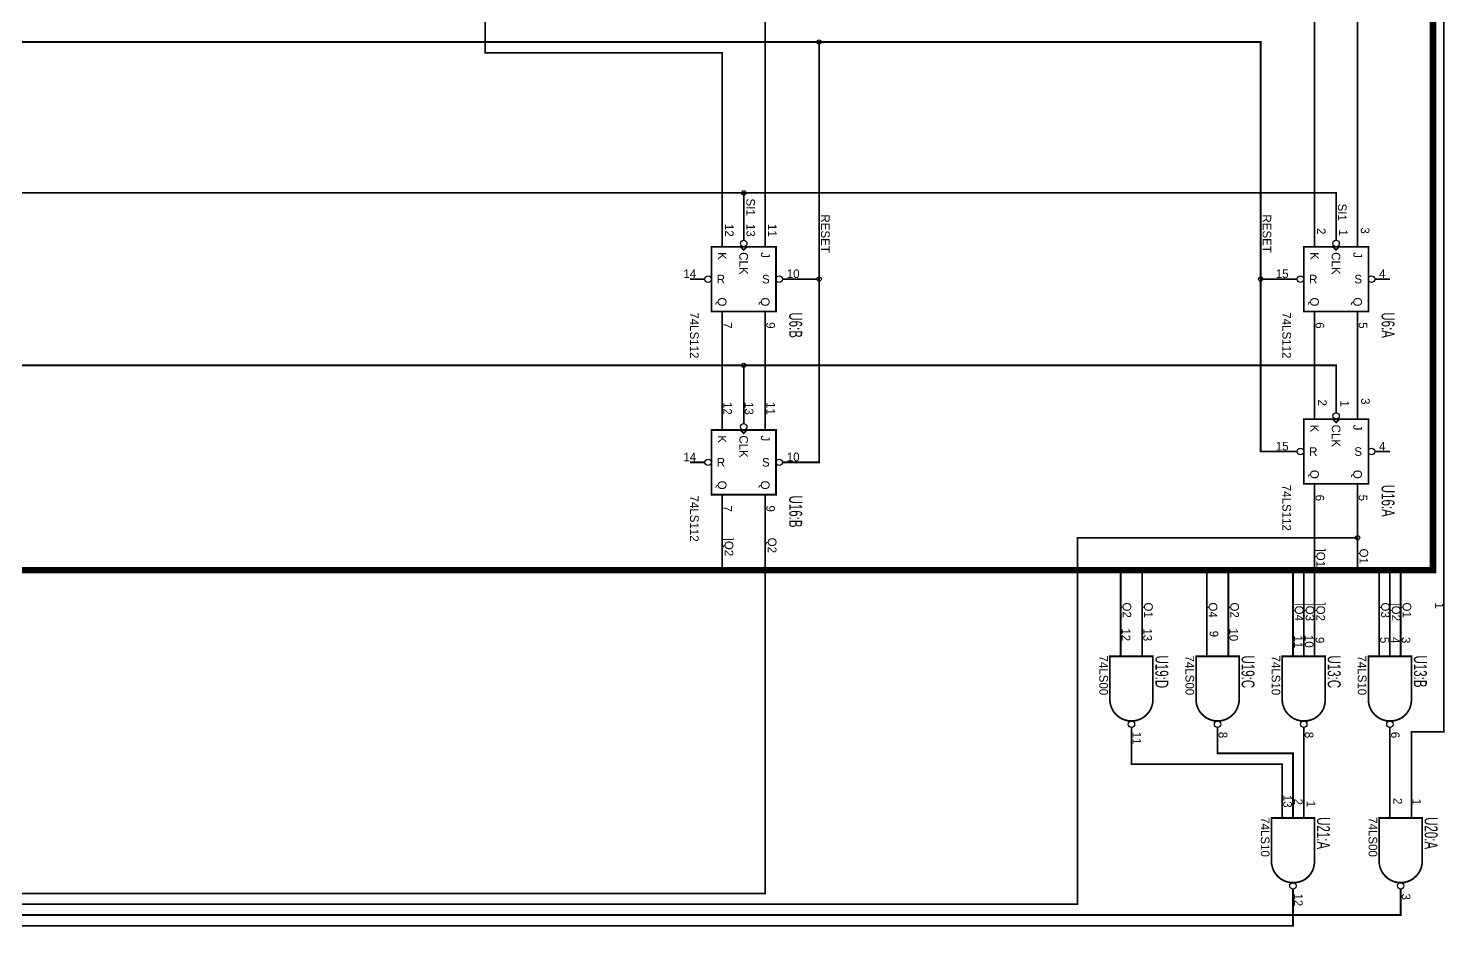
# Model space of a CAD drawing. Header units: inches. Extents: x 9.7 to 35.5, y -7.2 to 9.4.
# Drawn here: x 22.17 to 35.32, y -7.2 to 1.13 of the extents above; entities that cross this region are included whole.
import ezdxf

# ---------------------------------------------------------------- set-up
doc = ezdxf.new("R2010")
doc.units = ezdxf.units.IN
doc.header["$MEASUREMENT"] = 0
doc.layers.add('128', color=7, linetype='Continuous')
doc.layers.add('16384', color=7, linetype='Continuous')

msp = doc.modelspace()

# ---------------------------------------------------------------- linework, layer by layer
for points, const_width in [([(35.31, 7.604), (35.31, -5.396), (35.01, -5.396), (35.01, -5.996)], 0.016), ([(34.81, 7.304), (35.21, 7.304), (35.21, -3.896), (34.91, -3.896)], 0.06), ([(29.01, -0.696), (29.01, 4.004)], 0.016), ([(34.11, -0.696), (34.11, 3.804), (32.71, 3.804), (32.71, 4.004)], 0.016), ([(34.51, 4.004), (34.51, -0.696)], 0.016), ([(26.41, 1.104), (26.41, 1.244)], 0.016), ([(28.61, -0.696), (28.61, 0.904), (26.41, 0.904), (26.41, 1.104)], 0.016), ([(29.51, 1.004), (20.61, 1.004), (16.01, 1.004)], 0.016), ([(29.51, 1.004), (33.61, 1.004), (33.61, -1.196)], 0.016), ([(29.51, 1.004), (29.51, -1.196)], 0.016), ([(21.31, -0.396), (28.81, -0.396)], 0.016), ([(28.81, -0.696), (28.81, -0.396)], 0.016), ([(34.31, -0.696), (34.31, -0.396), (28.81, -0.396)], 0.016), ([(28.61, -0.696), (28.61, -0.896)], 0.016), ([(28.81, -0.696), (28.81, -0.836)], 0.016), ([(29.01, -0.696), (29.01, -0.896)], 0.016), ([(34.11, -0.696), (34.11, -0.896)], 0.016), ([(34.31, -0.696), (34.31, -0.836)], 0.016), ([(34.51, -0.696), (34.51, -0.896)], 0.016), ([(28.51, -0.896), (28.51, -1.496), (29.11, -1.496), (29.11, -0.896), (28.51, -0.896)], 0.016), ([(28.84, -0.896), (28.81, -0.926), (28.78, -0.896), (28.84, -0.896)], 0.016), ([(34.01, -0.896), (34.01, -1.496), (34.61, -1.496), (34.61, -0.896), (34.01, -0.896)], 0.016), ([(34.34, -0.896), (34.31, -0.926), (34.28, -0.896), (34.34, -0.896)], 0.016), ([(28.31, -1.196), (28.45, -1.196)], 0.016), ([(29.31, -1.196), (29.17, -1.196)], 0.016), ([(29.31, -1.196), (29.51, -1.196)], 0.016), ([(29.31, -2.896), (29.51, -2.896), (29.51, -1.196)], 0.016), ([(33.81, -1.196), (33.61, -1.196)], 0.016), ([(33.81, -2.796), (33.61, -2.796), (33.61, -1.196)], 0.016), ([(33.81, -1.196), (33.95, -1.196)], 0.016), ([(34.81, -1.196), (34.67, -1.196)], 0.016), ([(28.61, -1.696), (28.61, -1.496)], 0.016), ([(29.01, -1.696), (29.01, -1.496)], 0.016), ([(34.11, -1.696), (34.11, -1.496)], 0.016), ([(34.51, -1.696), (34.51, -1.496)], 0.016), ([(28.61, -1.696), (28.61, -2.396)], 0.016), ([(29.01, -1.696), (29.01, -2.396)], 0.016), ([(34.11, -1.696), (34.11, -2.296)], 0.016), ([(34.51, -1.696), (34.51, -2.296)], 0.016), ([(28.81, -1.996), (21.31, -1.996)], 0.016), ([(28.81, -1.996), (34.31, -1.996), (34.31, -2.296)], 0.016), ([(28.81, -1.996), (28.81, -2.396)], 0.016), ([(10.11, -2.196), (9.71, -2.196), (9.71, -7.096), (34.91, -7.096), (34.91, -6.996)], 0.016), ([(10.71, -2.196), (11.31, -2.196), (11.31, -6.996), (31.91, -6.996), (31.91, -3.596), (34.51, -3.596)], 0.016), ([(34.11, -2.296), (34.11, -2.496)], 0.016), ([(34.31, -2.296), (34.31, -2.436)], 0.016), ([(34.51, -2.296), (34.51, -2.496)], 0.016), ([(28.61, -2.396), (28.61, -2.596)], 0.016), ([(28.81, -2.396), (28.81, -2.536)], 0.016), ([(29.01, -2.396), (29.01, -2.596)], 0.016), ([(34.01, -2.496), (34.01, -3.096), (34.61, -3.096), (34.61, -2.496), (34.01, -2.496)], 0.016), ([(34.34, -2.496), (34.31, -2.526), (34.28, -2.496), (34.34, -2.496)], 0.016), ([(28.51, -2.596), (28.51, -3.196), (29.11, -3.196), (29.11, -2.596), (28.51, -2.596)], 0.016), ([(28.84, -2.596), (28.81, -2.626), (28.78, -2.596), (28.84, -2.596)], 0.016), ([(10.11, -2.696), (9.81, -2.696), (9.81, -7.196), (33.91, -7.196), (33.91, -6.996)], 0.016), ([(10.71, -2.696), (11.21, -2.696), (11.21, -6.896), (29.01, -6.896), (29.01, -3.596)], 0.016), ([(28.31, -2.896), (28.45, -2.896)], 0.016), ([(29.31, -2.896), (29.17, -2.896)], 0.016), ([(33.81, -2.796), (33.95, -2.796)], 0.016), ([(34.81, -2.796), (34.67, -2.796)], 0.016), ([(34.11, -3.296), (34.11, -3.096)], 0.016), ([(34.51, -3.296), (34.51, -3.096)], 0.016), ([(28.61, -3.396), (28.61, -3.196)], 0.016), ([(29.01, -3.396), (29.01, -3.196)], 0.016), ([(28.61, -3.396), (28.61, -3.896)], 0.016), ([(29.01, -3.396), (29.01, -3.596), (29.01, -3.896)], 0.016), ([(34.11, -3.896), (34.11, -3.296)], 0.016), ([(34.51, -3.296), (34.51, -3.596), (34.51, -3.896)], 0.016), ([(21.51, -3.896), (28.61, -3.896)], 0.06), ([(29.01, -3.896), (28.61, -3.896)], 0.06), ([(32.31, -3.896), (29.01, -3.896)], 0.06), ([(32.51, -3.896), (32.31, -3.896)], 0.06), ([(32.31, -3.896), (32.31, -4.496)], 0.016), ([(33.11, -3.896), (32.51, -3.896)], 0.06), ([(32.51, -3.896), (32.51, -4.496)], 0.016), ([(33.31, -3.896), (33.11, -3.896)], 0.06), ([(33.11, -3.896), (33.11, -4.496)], 0.016), ([(33.91, -3.896), (33.31, -3.896)], 0.06), ([(33.31, -3.896), (33.31, -4.496)], 0.016), ([(34.01, -3.896), (33.91, -3.896)], 0.06), ([(33.91, -3.896), (33.91, -4.496)], 0.016), ([(34.11, -3.896), (34.01, -3.896)], 0.06), ([(34.01, -3.896), (34.01, -4.496)], 0.016), ([(34.11, -3.896), (34.51, -3.896)], 0.06), ([(34.11, -3.896), (34.11, -4.496)], 0.016), ([(34.71, -3.896), (34.51, -3.896)], 0.06), ([(34.81, -3.896), (34.71, -3.896)], 0.06), ([(34.71, -4.496), (34.71, -3.896)], 0.016), ([(34.91, -3.896), (34.81, -3.896)], 0.06), ([(34.81, -4.496), (34.81, -3.896)], 0.016), ([(34.91, -4.496), (34.91, -3.896)], 0.016), ([(32.31, -4.496), (32.31, -4.696)], 0.016), ([(32.51, -4.496), (32.51, -4.696)], 0.016), ([(33.11, -4.496), (33.11, -4.696)], 0.016), ([(33.31, -4.496), (33.31, -4.696)], 0.016), ([(33.91, -4.496), (33.91, -4.696)], 0.016), ([(34.01, -4.496), (34.01, -4.696)], 0.016), ([(34.11, -4.496), (34.11, -4.696)], 0.016), ([(34.71, -4.496), (34.71, -4.696)], 0.016), ([(34.81, -4.496), (34.81, -4.696)], 0.016), ([(34.91, -4.496), (34.91, -4.696)], 0.016), ([(32.41, -5.296), (32.43, -5.295), (32.45, -5.292), (32.469, -5.287), (32.488, -5.28), (32.505, -5.272), (32.522, -5.262), (32.537, -5.25), (32.551, -5.237), (32.564, -5.223), (32.576, -5.208), (32.586, -5.191), (32.594, -5.174), (32.601, -5.155), (32.606, -5.136), (32.609, -5.116), (32.61, -5.096), (32.61, -4.696), (32.21, -4.696), (32.21, -5.096), (32.211, -5.116), (32.214, -5.136), (32.219, -5.155), (32.226, -5.174), (32.234, -5.191), (32.244, -5.208), (32.256, -5.223), (32.269, -5.237), (32.283, -5.25), (32.298, -5.262), (32.315, -5.272), (32.332, -5.28), (32.351, -5.287), (32.37, -5.292), (32.39, -5.295), (32.41, -5.296)], 0.016), ([(33.21, -5.296), (33.23, -5.295), (33.25, -5.292), (33.269, -5.287), (33.288, -5.28), (33.305, -5.272), (33.322, -5.262), (33.337, -5.25), (33.351, -5.237), (33.364, -5.223), (33.376, -5.208), (33.386, -5.191), (33.394, -5.174), (33.401, -5.155), (33.406, -5.136), (33.409, -5.116), (33.41, -5.096), (33.41, -4.696), (33.01, -4.696), (33.01, -5.096), (33.011, -5.116), (33.014, -5.136), (33.019, -5.155), (33.026, -5.174), (33.034, -5.191), (33.044, -5.208), (33.056, -5.223), (33.069, -5.237), (33.083, -5.25), (33.098, -5.262), (33.115, -5.272), (33.132, -5.28), (33.151, -5.287), (33.17, -5.292), (33.19, -5.295), (33.21, -5.296)], 0.016), ([(34.01, -5.296), (34.032, -5.295), (34.053, -5.292), (34.073, -5.287), (34.092, -5.28), (34.11, -5.272), (34.126, -5.262), (34.141, -5.25), (34.155, -5.237), (34.167, -5.223), (34.178, -5.208), (34.188, -5.191), (34.196, -5.174), (34.202, -5.155), (34.206, -5.136), (34.209, -5.116), (34.21, -5.096), (34.21, -4.696), (33.81, -4.696), (33.81, -5.096), (33.811, -5.116), (33.814, -5.136), (33.819, -5.155), (33.826, -5.174), (33.834, -5.191), (33.844, -5.208), (33.856, -5.223), (33.869, -5.237), (33.883, -5.25), (33.898, -5.262), (33.915, -5.272), (33.932, -5.28), (33.951, -5.287), (33.97, -5.292), (33.99, -5.295), (34.01, -5.296)], 0.016), ([(34.81, -5.296), (34.832, -5.295), (34.853, -5.292), (34.873, -5.287), (34.892, -5.28), (34.91, -5.272), (34.926, -5.262), (34.941, -5.25), (34.955, -5.237), (34.967, -5.223), (34.978, -5.208), (34.988, -5.191), (34.996, -5.174), (35.002, -5.155), (35.006, -5.136), (35.009, -5.116), (35.01, -5.096), (35.01, -4.696), (34.61, -4.696), (34.61, -5.096), (34.611, -5.116), (34.614, -5.136), (34.619, -5.155), (34.626, -5.174), (34.634, -5.191), (34.644, -5.208), (34.656, -5.223), (34.669, -5.237), (34.683, -5.25), (34.698, -5.262), (34.715, -5.272), (34.732, -5.28), (34.751, -5.287), (34.77, -5.292), (34.79, -5.295), (34.81, -5.296)], 0.016), ([(32.41, -5.496), (32.41, -5.356)], 0.016), ([(33.21, -5.496), (33.21, -5.356)], 0.016), ([(34.01, -5.496), (34.01, -5.356)], 0.016), ([(34.81, -5.496), (34.81, -5.356)], 0.016), ([(32.41, -5.496), (32.41, -5.696), (33.81, -5.696), (33.81, -5.996)], 0.016), ([(33.21, -5.496), (33.21, -5.596), (33.91, -5.596), (33.91, -5.996)], 0.016), ([(34.01, -5.496), (34.01, -5.996)], 0.016), ([(34.81, -5.496), (34.81, -5.996)], 0.016), ([(33.81, -5.996), (33.81, -6.196)], 0.016), ([(33.91, -5.996), (33.91, -6.196)], 0.016), ([(34.01, -5.996), (34.01, -6.196)], 0.016), ([(34.81, -5.996), (34.81, -6.196)], 0.016), ([(35.01, -5.996), (35.01, -6.196)], 0.016), ([(33.91, -6.796), (33.932, -6.795), (33.953, -6.792), (33.973, -6.787), (33.992, -6.78), (34.01, -6.772), (34.026, -6.762), (34.041, -6.75), (34.055, -6.737), (34.067, -6.723), (34.078, -6.708), (34.088, -6.691), (34.096, -6.674), (34.102, -6.655), (34.106, -6.636), (34.109, -6.616), (34.11, -6.596), (34.11, -6.196), (33.71, -6.196), (33.71, -6.596), (33.711, -6.616), (33.714, -6.636), (33.719, -6.655), (33.726, -6.674), (33.734, -6.691), (33.744, -6.708), (33.756, -6.723), (33.769, -6.737), (33.783, -6.75), (33.798, -6.762), (33.815, -6.772), (33.832, -6.78), (33.851, -6.787), (33.87, -6.792), (33.89, -6.795), (33.91, -6.796)], 0.016), ([(34.91, -6.796), (34.93, -6.795), (34.95, -6.792), (34.969, -6.787), (34.988, -6.78), (35.005, -6.772), (35.022, -6.762), (35.037, -6.75), (35.051, -6.737), (35.064, -6.723), (35.076, -6.708), (35.086, -6.691), (35.094, -6.674), (35.101, -6.655), (35.106, -6.636), (35.109, -6.616), (35.11, -6.596), (35.11, -6.196), (34.71, -6.196), (34.71, -6.596), (34.711, -6.616), (34.714, -6.636), (34.719, -6.655), (34.726, -6.674), (34.734, -6.691), (34.744, -6.708), (34.756, -6.723), (34.769, -6.737), (34.783, -6.75), (34.798, -6.762), (34.815, -6.772), (34.832, -6.78), (34.851, -6.787), (34.87, -6.792), (34.89, -6.795), (34.91, -6.796)], 0.016), ([(33.91, -6.996), (33.91, -6.856)], 0.016), ([(34.91, -6.996), (34.91, -6.856)], 0.016)]:
    msp.add_lwpolyline(points, dxfattribs=dict(const_width=const_width))
at = {"layer": '128'}
for centre in [(28.81, -0.866), (34.31, -0.866), (28.48, -1.196), (29.14, -1.196), (33.98, -1.196), (34.64, -1.196), (34.31, -2.466), (28.81, -2.566), (28.48, -2.896), (29.14, -2.896), (33.98, -2.796), (34.64, -2.796), (32.41, -5.326), (33.21, -5.326), (34.01, -5.326), (34.81, -5.326), (33.91, -6.826), (34.91, -6.826)]:
    msp.add_circle(centre, 0.03, dxfattribs=at)
at = {"layer": '16384'}
for centre in [(29.51, 1.004), (28.81, -0.396), (29.51, -1.196), (33.61, -1.196), (28.81, -1.996), (34.51, -3.596)]:
    msp.add_circle(centre, 0.02, dxfattribs=at)

# ---------------------------------------------------------------- texts
for s, p in [('SI1', (28.834, -0.448)), ('SI1', (34.328, -0.496)), ('RESET', (29.528, -0.596)), ('RESET', (33.628, -0.596)), ('12', (28.636, -0.684)), ('13', (28.836, -0.684)), ('11', (29.036, -0.684)), ('2', (34.133, -0.722)), ('1', (34.337, -0.735)), ('3', (34.54, -0.716)), ('K', (28.57, -0.946)), ('CLK', (28.77, -0.946)), ('J', (28.97, -0.946)), ('K', (34.07, -0.946)), ('CLK', (34.27, -0.946)), ('J', (34.47, -0.946)), ('Q', (28.57, -1.366)), ('Q', (28.97, -1.366)), ('Q', (34.07, -1.366)), ('Q', (34.47, -1.366)), ('74LS112', (28.312, -1.504)), ('74LS112', (33.812, -1.504)), ('7', (28.62, -1.596)), ('9', (29.02, -1.596)), ('6', (34.12, -1.596)), ('5', (34.52, -1.596)), ('12', (28.62, -2.336)), ('13', (28.82, -2.336)), ('11', (29.02, -2.336)), ('2', (34.143, -2.313)), ('1', (34.35, -2.322)), ('3', (34.543, -2.3)), ('K', (34.07, -2.546)), ('CLK', (34.27, -2.546)), ('J', (34.47, -2.546)), ('K', (28.57, -2.646)), ('CLK', (28.77, -2.646)), ('J', (28.97, -2.646)), ('Q', (34.07, -2.966)), ('Q', (34.47, -2.966)), ('Q', (28.57, -3.066)), ('Q', (28.97, -3.066)), ('74LS112', (33.812, -3.104)), ('74LS112', (28.312, -3.204)), ('6', (34.12, -3.196)), ('5', (34.52, -3.196)), ('7', (28.62, -3.296)), ('9', (29.02, -3.296)), (']Q2', (28.634, -3.595)), ('Q2', (29.034, -3.595)), (']Q1', (34.128, -3.696)), ('Q1', (34.528, -3.696)), ('Q2', (32.328, -4.196)), ('Q1', (32.528, -4.196)), ('Q4', (33.128, -4.196)), ('Q2', (33.328, -4.196)), (']Q4', (33.928, -4.196)), (']Q3', (34.028, -4.196)), (']Q2', (34.128, -4.196)), ('Q3', (34.728, -4.196)), (']Q2', (34.828, -4.196)), ('Q1', (34.928, -4.196)), ('1', (35.228, -4.196)), ('12', (32.32, -4.436)), ('13', (32.52, -4.436)), ('9', (33.137, -4.458)), ('10', (33.32, -4.436)), ('11', (33.92, -4.501)), ('10', (34.02, -4.497)), ('9', (34.12, -4.516)), ('5', (34.72, -4.516)), ('4', (34.82, -4.516)), ('3', (34.92, -4.516)), ('74LS00', (32.112, -4.688)), ('74LS00', (32.912, -4.688)), ('74LS10', (33.712, -4.688)), ('74LS10', (34.512, -4.688)), ('11', (32.42, -5.396)), ('8', (33.22, -5.396)), ('8', (34.02, -5.396)), ('6', (34.82, -5.396)), ('13', (33.82, -5.981)), ('2', (33.92, -6.016)), ('1', (34.037, -6.035)), ('2', (34.843, -6.01)), ('1', (35.02, -6.016)), ('74LS10', (33.612, -6.188)), ('74LS00', (34.612, -6.188)), ('12', (33.92, -6.896)), ('3', (34.92, -6.896))]:
    msp.add_text(s, height=0.08, rotation=270).set_placement(p)
for s, p in [('14', (28.25, -1.186)), ('R', (28.56, -1.236)), ('S', (28.98, -1.236)), ('10', (29.21, -1.186)), ('15', (33.75, -1.186)), ('R', (34.06, -1.236)), ('S', (34.48, -1.236)), ('4', (34.71, -1.186)), ('15', (33.75, -2.786)), ('R', (34.06, -2.836)), ('S', (34.48, -2.836)), ('4', (34.71, -2.786)), ('14', (28.25, -2.886)), ('R', (28.56, -2.936)), ('S', (28.98, -2.936)), ('10', (29.21, -2.886))]:
    msp.add_text(s, height=0.08).set_placement(p)
at = {"width": 0.666667}
for s, p in [('U6:B', (29.233, -1.504)), ('U6:A', (34.733, -1.504)), ('U16:A', (34.733, -3.104)), ('U16:B', (29.233, -3.204)), ('U19:D', (32.633, -4.688)), ('U19:C', (33.433, -4.688)), ('U13:C', (34.233, -4.688)), ('U13:B', (35.033, -4.688)), ('U21:A', (34.133, -6.188)), ('U20:A', (35.133, -6.188))]:
    msp.add_text(s, height=0.12, rotation=270, dxfattribs=at).set_placement(p)

doc.saveas('drawing.dxf')
